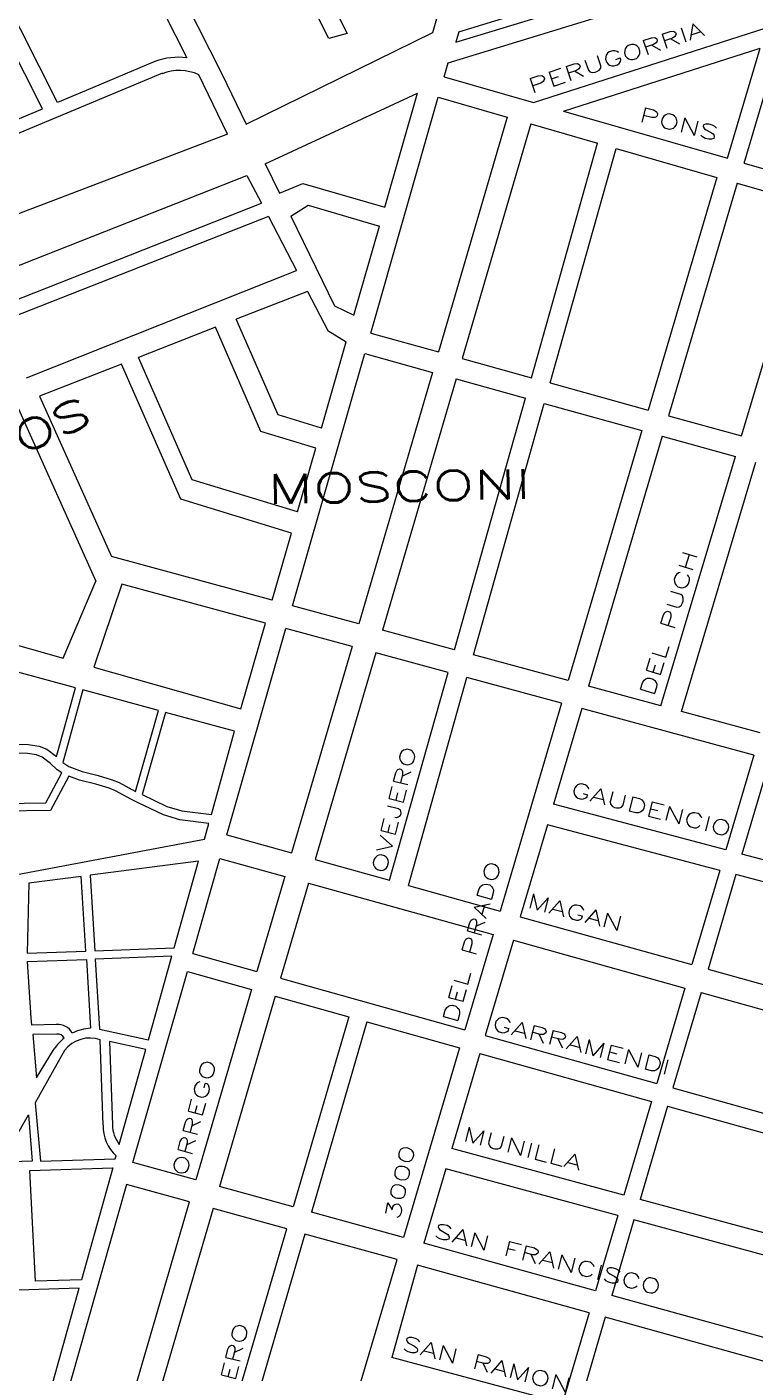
# Model space of a CAD drawing. Header units: millimetres. Extents: x 4375152 to 4409667, y 6523746 to 6549185.
# Drawn here: x 4389948 to 4390443, y 6529138 to 6530052 of the extents above; entities that cross this region are included whole.
import ezdxf

# ---------------------------------------------------------------- set-up
doc = ezdxf.new("R2010")
doc.units = ezdxf.units.MM
for name, color, linetype in [('LINEA CALLE', 252, 'Continuous'), ('NOMBRE BARRIO', 8, 'Continuous'), ('NOMBRE CALLE', 252, 'Continuous')]:
    doc.layers.add(name, color=color, linetype=linetype)
doc.styles.add('ROMANS', font='romans')
doc.styles.add('S1', font='ROMANS')

msp = doc.modelspace()

# ---------------------------------------------------------------- linework, layer by layer
at = {"layer": 'LINEA CALLE', "transparency": 33554687}
for p, q in [((4390241.65, 6530048.99), (4390470.38, 6530119.25)), ((4390239.61, 6530041.89), (4390468.26, 6530112.12)), ((4390234.38, 6530027.86), (4390464.2, 6530098.45)), ((4390241.65, 6530048.99), (4390239.61, 6530041.89)), ((4390292.27, 6530000.98), (4390450.3, 6530051.6)), ((4390312.78, 6529995.08), (4390446.2, 6530037.82)), ((4390424.01, 6529963.09), (4390446.2, 6530037.82)), ((4390435.42, 6529959.81), (4390459.89, 6530042.21)), ((4390231.67, 6530018.41), (4390234.38, 6530027.86)), ((4390040.42, 6530020.94), (4389888.57, 6529957.34)), ((4390084.62, 6529979.45), (4390064.99, 6530019.87)), ((4390231.67, 6530018.41), (4390292.27, 6530000.98)), ((4390110.11, 6529959.31), (4390213.6, 6530007.38)), ((4390191.39, 6529929.92), (4390213.6, 6530007.38)), ((4390181.75, 6529844.33), (4390227.68, 6530004.51)), ((4390227.68, 6530004.51), (4390274.4, 6529991.07)), ((4390274.4, 6529991.07), (4390227.71, 6529831.58)), ((4390312.78, 6529995.08), (4390424.01, 6529963.09)), ((4390084.62, 6529979.45), (4389907.77, 6529912)), ((4390290.44, 6529986.46), (4390243.79, 6529827.12)), ((4390290.44, 6529986.46), (4390335.8, 6529973.41)), ((4390290.87, 6529814.05), (4390335.8, 6529973.41)), ((4390303.6, 6529810.52), (4390348.49, 6529969.76)), ((4390348.49, 6529969.76), (4390416.82, 6529950.11)), ((4390110.11, 6529959.31), (4390119.8, 6529939.46)), ((4390435.42, 6529959.81), (4390484.66, 6529945.65)), ((4389920.08, 6529881.47), (4390097.67, 6529951.44)), ((4390097.67, 6529951.44), (4390107.51, 6529932.57)), ((4390119.8, 6529939.46), (4390135.79, 6529945.84)), ((4390135.79, 6529945.84), (4390191.39, 6529929.92)), ((4390416.82, 6529950.11), (4390370.12, 6529792.06)), ((4390430.59, 6529946.15), (4390383.93, 6529788.23)), ((4390430.59, 6529946.15), (4390480.52, 6529931.79)), ((4389929.53, 6529862.45), (4390107.51, 6529932.57)), ((4390127.49, 6529923.72), (4390139.22, 6529931.29)), ((4390139.22, 6529931.29), (4390187.65, 6529916.91)), ((4390433.58, 6529774.45), (4390480.52, 6529931.79)), ((4390112.27, 6529923.45), (4389931.05, 6529852.23)), ((4390112.27, 6529923.45), (4390131.32, 6529886.93)), ((4390127.49, 6529923.72), (4390157.21, 6529862.87)), ((4390170.33, 6529856.49), (4390187.65, 6529916.91)), ((4389948.1, 6529813.88), (4390131.32, 6529886.93)), ((4390138.75, 6529872.69), (4390090.5, 6529853.82)), ((4390138.75, 6529872.69), (4390152.63, 6529846.06)), ((4390157.21, 6529862.87), (4390170.33, 6529856.49)), ((4390118.94, 6529788.85), (4390090.5, 6529853.82)), ((4390076.27, 6529848.25), (4390024.03, 6529827.82)), ((4390107.23, 6529777.51), (4390076.27, 6529848.25)), ((4390152.63, 6529846.06), (4390165.17, 6529838.5)), ((4390181.75, 6529844.33), (4390227.71, 6529831.58)), ((4390148.35, 6529779.87), (4390165.17, 6529838.5)), ((4390060.42, 6529744.7), (4390024.03, 6529827.82)), ((4390128.64, 6529659.15), (4390177.76, 6529830.44)), ((4390177.76, 6529830.44), (4390223.63, 6529817.67)), ((4390243.79, 6529827.12), (4390290.87, 6529814.05)), ((4390012.56, 6529823.33), (4389956.9, 6529801.56)), ((4390052.78, 6529731.47), (4390012.56, 6529823.33)), ((4390223.63, 6529817.67), (4390173.64, 6529646.92)), ((4390239.72, 6529813.2), (4390189.75, 6529642.54)), ((4390239.72, 6529813.2), (4390286.93, 6529800.07)), ((4390303.6, 6529810.52), (4390370.12, 6529792.06)), ((4389956.9, 6529801.56), (4390005.78, 6529692.56)), ((4390238.76, 6529629.21), (4390286.93, 6529800.07)), ((4390251.51, 6529625.75), (4390299.65, 6529796.53)), ((4390299.65, 6529796.53), (4390365.99, 6529778.07)), ((4389941.38, 6529795.49), (4389995.05, 6529675.8)), ((4390148.35, 6529779.87), (4390118.94, 6529788.85)), ((4390383.93, 6529788.23), (4390433.58, 6529774.45)), ((4390365.99, 6529778.07), (4390315.81, 6529608.27)), ((4390144.42, 6529766.16), (4390107.23, 6529777.51)), ((4390379.79, 6529774.23), (4390329.64, 6529604.51)), ((4390379.79, 6529774.23), (4390429.4, 6529760.43)), ((4390132, 6529722.85), (4390144.42, 6529766.16)), ((4390378.89, 6529591.12), (4390429.4, 6529760.43)), ((4390392.84, 6529587.32), (4390443.33, 6529756.56)), ((4390132, 6529722.85), (4390060.42, 6529744.7)), ((4390127.9, 6529708.54), (4390052.78, 6529731.47)), ((4390114.81, 6529662.91), (4390127.9, 6529708.54)), ((4390114.81, 6529662.91), (4390005.78, 6529692.56)), ((4389972.96, 6529623.42), (4389995.05, 6529675.8)), ((4390012.87, 6529673.69), (4389993.79, 6529617.49)), ((4390110.34, 6529647.33), (4390012.87, 6529673.69)), ((4390173.64, 6529646.92), (4390128.64, 6529659.15)), ((4390084.01, 6529503.55), (4390124.17, 6529643.59)), ((4390093.63, 6529589.07), (4390110.34, 6529647.33)), ((4390169.11, 6529631.44), (4390124.17, 6529643.59)), ((4390169.11, 6529631.44), (4390124.17, 6529643.59)), ((4390238.76, 6529629.21), (4390189.75, 6529642.54)), ((4389922.73, 6529637.72), (4389972.96, 6529623.42)), ((4390169.11, 6529631.44), (4390128.06, 6529491.26)), ((4390185.22, 6529627.08), (4390144.14, 6529486.77)), ((4390234.41, 6529613.77), (4390185.22, 6529627.08)), ((4390234.41, 6529613.77), (4390185.22, 6529627.08)), ((4390315.81, 6529608.27), (4390251.51, 6529625.75)), ((4389981.22, 6529603.38), (4389939.69, 6529614.72)), ((4389993.79, 6529617.49), (4390093.63, 6529589.07)), ((4390194.63, 6529472.69), (4390234.41, 6529613.77)), ((4390207.36, 6529469.14), (4390247.16, 6529610.32)), ((4390311.3, 6529592.98), (4390247.16, 6529610.32)), ((4390311.3, 6529592.98), (4390247.16, 6529610.32)), ((4390378.89, 6529591.12), (4390329.64, 6529604.51)), ((4389968.36, 6529556.74), (4389981.22, 6529603.38)), ((4389986.35, 6529601.98), (4389972.73, 6529552.58)), ((4390037.64, 6529587.98), (4389986.35, 6529601.98)), ((4390022.09, 6529532.97), (4390037.64, 6529587.98)), ((4390042.36, 6529586.69), (4390026.56, 6529530.83)), ((4390089.39, 6529573.85), (4390042.36, 6529586.69)), ((4390311.3, 6529592.98), (4390269.58, 6529451.78)), ((4390325.13, 6529589.24), (4390305.94, 6529524.29)), ((4390441.88, 6529557.66), (4390325.13, 6529589.24)), ((4390441.88, 6529557.66), (4390325.13, 6529589.24)), ((4390446.34, 6529572.78), (4390392.84, 6529587.32)), ((4390073.6, 6529517.32), (4390089.39, 6529573.85)), ((4389948.64, 6529558.81), (4389933.15, 6529559.02)), ((4389933.47, 6529565.19), (4389949.19, 6529564.97)), ((4389954.84, 6529557.78), (4389948.64, 6529558.81)), ((4389949.19, 6529564.97), (4389956.52, 6529563.75)), ((4389956.52, 6529563.75), (4389961.74, 6529561.64)), ((4389961.74, 6529561.64), (4389968.36, 6529556.74)), ((4389958.71, 6529556.21), (4389954.84, 6529557.78)), ((4389964.39, 6529552.01), (4389958.71, 6529556.21)), ((4389968.86, 6529547.75), (4389964.39, 6529552.01)), ((4389972.73, 6529552.58), (4389976.71, 6529549.92)), ((4389976.71, 6529549.92), (4389985.9, 6529546.46)), ((4390441.88, 6529557.66), (4390422.88, 6529493.28)), ((4390452.76, 6529554.39), (4390433.87, 6529490.37)), ((4389961.18, 6529525.23), (4389971.96, 6529545.67)), ((4389976.71, 6529543.33), (4389964.4, 6529519.98)), ((4389971.96, 6529545.67), (4389968.86, 6529547.75)), ((4389984.08, 6529540.55), (4389976.71, 6529543.33)), ((4389995.08, 6529537.9), (4389984.08, 6529540.55)), ((4389985.9, 6529546.46), (4389996.71, 6529543.85)), ((4389996.71, 6529543.85), (4390006.13, 6529540.94)), ((4390006.13, 6529540.94), (4390011, 6529538.98)), ((4390004.06, 6529535.12), (4389995.08, 6529537.9)), ((4390008.37, 6529533.39), (4390004.06, 6529535.12)), ((4390019.28, 6529527.48), (4390008.37, 6529533.39)), ((4390011, 6529538.98), (4390022.09, 6529532.97)), ((4389931.64, 6529524.86), (4389961.18, 6529525.23)), ((4390023.89, 6529525.26), (4390019.28, 6529527.48)), ((4390041.07, 6529517.04), (4390023.89, 6529525.26)), ((4390026.56, 6529530.83), (4390043.31, 6529522.8)), ((4390043.31, 6529522.8), (4390053.4, 6529519.74)), ((4390422.88, 6529493.28), (4390305.94, 6529524.29)), ((4389964.4, 6529519.98), (4389931.4, 6529519.58)), ((4390052.13, 6529513.68), (4390041.07, 6529517.04)), ((4390071.93, 6529511.31), (4390052.13, 6529513.68)), ((4390053.4, 6529519.74), (4390073.6, 6529517.32)), ((4390068.96, 6529500.7), (4390071.93, 6529511.31)), ((4390301.84, 6529510.42), (4390283.38, 6529447.93)), ((4390418.79, 6529479.41), (4390301.84, 6529510.42)), ((4389929.4, 6529474.31), (4390068.96, 6529500.7)), ((4390084.01, 6529503.55), (4390128.06, 6529491.26)), ((4390064.75, 6529485.61), (4389991.33, 6529476.12)), ((4390048.29, 6529426.67), (4390064.75, 6529485.61)), ((4390060.9, 6529422.96), (4390079.41, 6529487.5)), ((4390079.41, 6529487.5), (4390123.37, 6529475.24)), ((4390144.14, 6529486.77), (4390194.63, 6529472.69)), ((4390550.82, 6529459.36), (4390433.87, 6529490.37)), ((4390418.79, 6529479.41), (4390399.9, 6529415.42)), ((4390429.77, 6529476.5), (4390410.85, 6529412.37)), ((4390546.72, 6529445.49), (4390429.77, 6529476.5)), ((4389949.61, 6529470.73), (4389948.42, 6529423.06)), ((4389985.16, 6529475.32), (4389949.61, 6529470.73)), ((4389988.33, 6529424.5), (4389985.16, 6529475.32)), ((4389991.33, 6529476.12), (4389994.38, 6529424.72)), ((4390123.37, 6529475.24), (4390104.49, 6529410.75)), ((4390139.45, 6529470.75), (4390120.57, 6529406.25)), ((4390139.45, 6529470.75), (4390264.85, 6529435.77)), ((4390207.36, 6529469.14), (4390269.58, 6529451.78)), ((4390283.38, 6529447.93), (4390399.9, 6529415.42)), ((4390264.85, 6529435.77), (4390245.76, 6529371.19)), ((4390278.65, 6529431.92), (4390259.56, 6529367.32)), ((4390278.65, 6529431.92), (4390395.18, 6529399.41)), ((4389948.42, 6529423.06), (4389988.33, 6529424.5)), ((4389994.38, 6529424.72), (4390048.29, 6529426.67)), ((4390060.9, 6529422.96), (4390104.49, 6529410.75)), ((4389948.62, 6529417.49), (4389988.68, 6529418.94)), ((4389951.27, 6529379.15), (4389948.64, 6529417.49)), ((4389988.68, 6529418.94), (4389991.6, 6529372.14)), ((4390046.72, 6529421.04), (4389994.73, 6529419.16)), ((4389994.73, 6529419.16), (4389997.7, 6529371.61)), ((4390030.91, 6529364.39), (4390046.72, 6529421.04)), ((4390410.85, 6529412.37), (4390527.33, 6529379.88)), ((4390020.19, 6529280.99), (4390057.36, 6529410.62)), ((4390057.36, 6529410.62), (4390100.89, 6529398.43)), ((4390120.57, 6529406.25), (4390245.76, 6529371.19)), ((4390100.89, 6529398.43), (4390063.02, 6529269.1)), ((4390116.96, 6529393.93), (4390079.11, 6529264.63)), ((4390116.96, 6529393.93), (4390166.87, 6529379.95)), ((4390395.18, 6529399.41), (4390376.08, 6529334.69)), ((4390406.12, 6529396.36), (4390387.02, 6529331.63)), ((4390406.12, 6529396.36), (4390522.59, 6529363.87)), ((4389951.7, 6529374.34), (4389951.27, 6529379.15)), ((4390166.87, 6529379.95), (4390129.09, 6529250.75)), ((4390179.23, 6529376.49), (4390141.46, 6529247.32)), ((4390179.23, 6529376.49), (4390242.13, 6529358.87)), ((4389968.27, 6529374.73), (4389951.7, 6529374.34)), ((4389968.72, 6529368.18), (4389952.28, 6529367.8)), ((4389952.28, 6529367.8), (4389954.92, 6529338.38)), ((4389997.7, 6529371.61), (4390030.91, 6529364.39)), ((4390259.56, 6529367.32), (4390376.08, 6529334.69)), ((4389954.92, 6529338.38), (4389966.88, 6529358.16)), ((4390000.18, 6529306.41), (4389998.16, 6529364.29)), ((4390029.06, 6529357.78), (4390004.48, 6529363.12)), ((4390004.48, 6529363.12), (4390006.46, 6529306.58)), ((4390011.06, 6529293.3), (4390029.06, 6529357.78)), ((4390242.13, 6529358.87), (4390204.03, 6529229.95)), ((4389973.87, 6529356.95), (4389953.91, 6529321.58)), ((4390255.92, 6529355.01), (4390236.86, 6529290.5)), ((4390255.92, 6529355.01), (4390372.45, 6529322.38)), ((4390387.02, 6529331.63), (4390503.43, 6529299.03)), ((4389953.91, 6529321.58), (4389957.57, 6529281.98)), ((4390372.45, 6529322.38), (4390353.7, 6529258.84)), ((4389931.1, 6529281.15), (4389949.32, 6529313.44)), ((4389949.32, 6529313.44), (4389951.86, 6529281.8)), ((4390383.39, 6529319.31), (4390364.67, 6529255.87)), ((4390383.39, 6529319.31), (4390499.79, 6529286.72)), ((4390008.34, 6529283.56), (4390008.88, 6529285.5)), ((4390353.7, 6529258.84), (4390236.86, 6529290.5)), ((4389951.86, 6529281.8), (4389931.1, 6529281.15)), ((4389950.28, 6529275.51), (4390006.58, 6529277.27)), ((4389954.17, 6529200.34), (4389950.28, 6529275.51)), ((4389957.57, 6529281.98), (4390008.34, 6529283.56)), ((4390006.58, 6529277.27), (4389985.38, 6529201.31)), ((4390063.02, 6529269.1), (4390020.19, 6529280.99)), ((4390232.76, 6529276.62), (4390217.84, 6529226.11)), ((4390349.61, 6529244.97), (4390232.76, 6529276.62)), ((4390129.09, 6529250.75), (4390079.11, 6529264.63)), ((4390481.33, 6529224.27), (4390364.67, 6529255.87)), ((4390204.03, 6529229.95), (4390141.46, 6529247.32)), ((4390349.61, 6529244.97), (4390334.48, 6529193.73)), ((4390360.57, 6529242), (4390345.43, 6529190.69)), ((4390477.23, 6529210.4), (4390360.57, 6529242)), ((4390334.48, 6529193.73), (4390217.84, 6529226.11)), ((4390213.44, 6529211.22), (4390196.07, 6529148.47)), ((4390330.09, 6529178.83), (4390213.44, 6529211.22)), ((4389983.77, 6529195.57), (4389935.89, 6529194.08)), ((4389985.38, 6529201.31), (4389954.17, 6529200.34)), ((4389959.89, 6529110.01), (4389983.77, 6529195.57)), ((4390461.84, 6529158.37), (4390345.43, 6529190.69)), ((4390330.09, 6529178.83), (4390312, 6529117.55)), ((4390341.04, 6529175.8), (4390322.98, 6529114.62)), ((4390457.44, 6529143.48), (4390341.04, 6529175.8)), ((4390312, 6529117.55), (4390196.07, 6529148.47))]:
    msp.add_line(p, q, dxfattribs=at)
at = {"layer": 'LINEA CALLE', "linetype": 'ByBlock', "transparency": 33554687}
msp.add_lwpolyline([(4390280.43, 6530246.13), (4390109.1, 6530159.2), (4390165.72, 6530047.74), (4390153.28, 6530044.35), (4390038.83, 6530271.02), (4389984.07, 6530211.32), (4390080.35, 6530020.94), (4390097.2, 6529986.25), (4390224.06, 6530048.46)], close=True, dxfattribs=at)
msp.add_lwpolyline([(4389972.32, 6530198.51), (4390057.01, 6530031.33, 0.124599), (4390035.29, 6530028.73), (4389988.5, 6530009.08), (4389969.18, 6530000.97), (4389906.12, 6530125.44), (4389958.9, 6530183.88)], format="xyb", close=True, dxfattribs=at)
msp.add_lwpolyline([(4389873.7, 6529988.63), (4389884.25, 6529965.31), (4389958.99, 6529996.69), (4389958.99, 6529996.69), (4389898.22, 6530116.7), (4389886.21, 6530103.41), (4389873.7, 6530095.44)], dxfattribs=at)
at = {"layer": 'LINEA CALLE', "transparency": 33554687}
for points in [[(4389973.37, 6529116.16), (4389970.66, 6529108.31), (4390014.04, 6529101.47), (4390058.66, 6529254.2), (4390015.9, 6529266.07), (4389973.37, 6529116.16)], [(4390124.73, 6529235.85), (4390074.74, 6529249.73), (4390030.57, 6529098.86), (4390082.29, 6529090.7), (4390124.73, 6529235.85)], [(4390137.06, 6529232.25), (4390095.08, 6529088.69), (4390159.3, 6529078.56), (4390199.63, 6529215.05), (4390137.06, 6529232.25)]]:
    msp.add_lwpolyline(points, dxfattribs=at)
for centre, radius, start, end in [((4390051.78, 6529990.45), 32.25, 65.81994, 111.04798), ((4389969.34, 6529363.78), 10.99, 27.73509, 95.60172), ((4389969.29, 6529363.49), 4.72, 24.32365, 96.97063), ((4389993.01, 6529340.8), 31.37, 92.58807, 116.38948), ((4389993.01, 6529340.8), 31.37, 128.24934, 146.39989), ((4389991.02, 6529344.05), 21.47, 70.57111, 143.04447), ((4390026.5, 6529305.09), 26.35, 177.11862, 228.04056), ((4390026.85, 6529306.21), 20.4, 178.98637, 219.26655)]:
    msp.add_arc(centre, radius, start, end, dxfattribs=at)

# ---------------------------------------------------------------- texts
at = {"layer": 'NOMBRE BARRIO', "linetype": 'Continuous', "transparency": 33554687, "style": 'S1', "width": 1.5}
for s, rotation, p in [('ALAMOS', 23.9792, (4389854.16, 6529721.46)), ('MOSCONI', 1.16375, (4390112.06, 6529728.32))]:
    msp.add_text(s, height=20, rotation=rotation, dxfattribs=at).set_placement(p)
at = {"layer": 'NOMBRE CALLE', "transparency": 33554687, "style": 'ROMANS', "width": 1.5}
for s, rotation, p in [('PERUGORRIA', 18.57513, (4390290.87, 6530006.96)), ('DEL PUCH', 72.87373, (4390373.83, 6529597.15)), ('OVEJERO', 76.05101, (4390191.85, 6529476.54)), ('DEL PRADO', 74.42691, (4390240.17, 6529374.96)), ('ORREGO', 75.03426, (4390056.32, 6529271.02)), ('3000', 77.45266, (4390201.04, 6529241.29)), ('OVEJERO', 76.04187, (4390077.89, 6529085.06))]:
    msp.add_text(s, height=10, rotation=rotation, dxfattribs=at).set_placement(p)
at = {"layer": 'NOMBRE CALLE', "linetype": 'Continuous', "transparency": 33554687, "style": 'S1', "width": 1.5}
for s, p in [('PONS', (4390363.35, 6529988.26)), ('GAUDENCIO', (4390316.91, 6529529.94)), ('MAGAN', (4390287.26, 6529454.3)), ('GARRAMENDI', (4390263.44, 6529371.21)), ('MUNILLA', (4390243.71, 6529295.94)), ('SAN FRANCISCO', (4390223.79, 6529230.3)), ('SAN RAMON', (4390202.34, 6529153.58))]:
    msp.add_text(s, height=10, rotation=345.63546, dxfattribs=at).set_placement(p)

doc.saveas('drawing.dxf')
